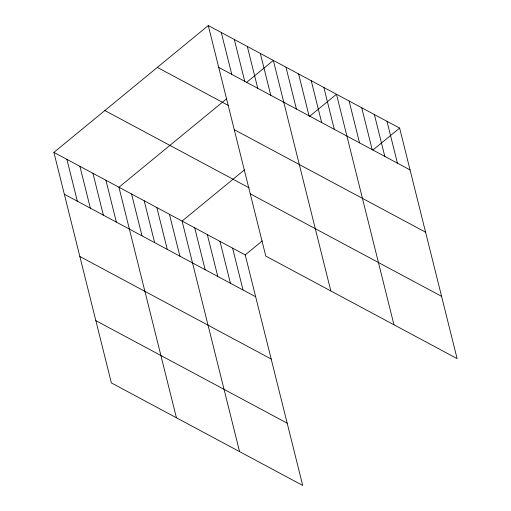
<?xml version="1.0" encoding="UTF-8"?>
<svg xmlns="http://www.w3.org/2000/svg" width="511" height="511" viewBox="0 0 511 511"><rect width="100%" height="100%" fill="white"/><g stroke="black" fill="none" stroke-linecap="round" stroke-linejoin="round"><path stroke-width="0.77" d="M53.898 152.387L245.229 254.919L302.71 485.45L111.372 382.918L53.898 152.387L208.29 25.55L399.628 128.082L457.102 358.613L265.771 256.081L208.29 25.55M226.641 98.776L118.948 187.25L176.429 417.781M246.66 82.335L273.347 60.413L330.821 290.944M244.373 169.914L182.088 221.084L239.57 451.615M309.193 116.668L336.487 94.248L393.962 324.779M245.229 254.919L262.213 240.968M372.934 150.01L399.628 128.082M218.727 67.395L410.058 169.933M157.343 67.407L228.711 105.649M234.249 129.66L425.586 232.198M104.844 110.529L249.176 187.876M250.243 193.816L441.581 296.348M64.329 194.231L255.666 296.77M79.857 256.496L271.188 359.035M95.851 320.653L287.182 423.185M386.999 121.318L397.43 163.162M374.371 114.547L384.802 156.398M361.743 107.783L372.174 149.627M349.115 101.012L359.546 142.863M323.859 87.483L334.29 129.328M311.231 80.712L321.662 122.563M298.603 73.948L309.034 115.793M285.975 67.177L296.406 109.028M260.335 53.438L270.766 95.289M247.324 46.469L257.755 88.314M234.313 39.494L244.75 81.345M221.301 32.525L231.739 74.37M232.601 248.154L243.038 289.999M219.973 241.384L230.41 283.235M207.345 234.619L217.782 276.464M194.717 227.849L205.154 269.699M169.46 214.32L179.898 256.164M156.832 207.549L167.269 249.4M144.204 200.785L154.641 242.629M131.576 194.014L142.013 235.865M105.937 180.274L116.374 222.125M92.932 173.306L103.363 215.15M79.92 166.331L90.351 208.181M66.909 159.362L77.34 201.206"/></g></svg>
